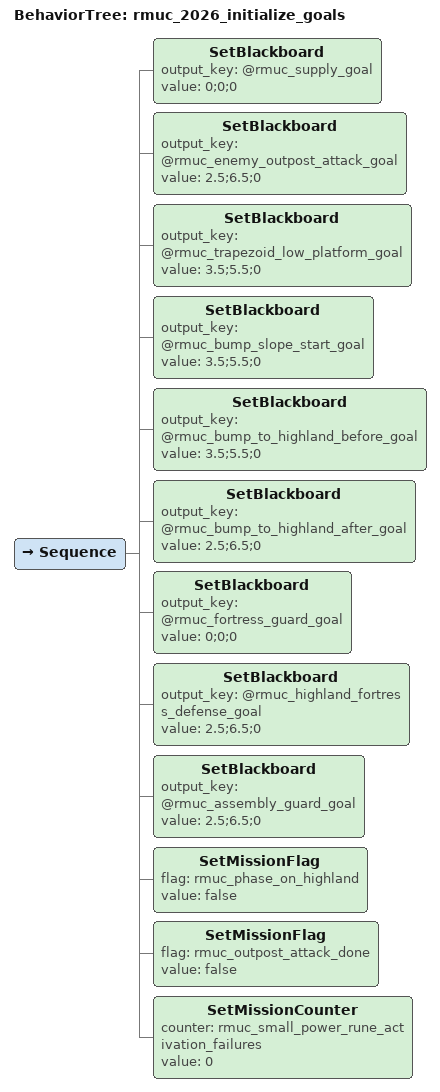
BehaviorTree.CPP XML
<?xml version="1.0" encoding="UTF-8"?>
<root BTCPP_format="4">

  <BehaviorTree ID="rmuc_2026_initialize_goals">
    <Sequence>
      <!-- TODO: Replace these placeholders with RMUC2026 map-calibrated poses. -->
      <SetBlackboard output_key="@rmuc_supply_goal"
                     value="0;0;0"/>
      <SetBlackboard output_key="@rmuc_enemy_outpost_attack_goal"
                     value="2.5;6.5;0"/>
      <SetBlackboard output_key="@rmuc_trapezoid_low_platform_goal"
                     value="3.5;5.5;0"/>
      <SetBlackboard output_key="@rmuc_bump_slope_start_goal"
                     value="3.5;5.5;0"/>
      <SetBlackboard output_key="@rmuc_bump_to_highland_before_goal"
                     value="3.5;5.5;0"/>
      <SetBlackboard output_key="@rmuc_bump_to_highland_after_goal"
                     value="2.5;6.5;0"/>
      <SetBlackboard output_key="@rmuc_fortress_guard_goal"
                     value="0;0;0"/>
      <SetBlackboard output_key="@rmuc_highland_fortress_defense_goal"
                     value="2.5;6.5;0"/>
      <SetBlackboard output_key="@rmuc_assembly_guard_goal"
                     value="2.5;6.5;0"/>
      <SetMissionFlag flag="rmuc_phase_on_highland"
                      value="false"/>
      <SetMissionFlag flag="rmuc_outpost_attack_done"
                      value="false"/>
      <SetMissionCounter counter="rmuc_small_power_rune_activation_failures"
                         value="0"/>
    </Sequence>
  </BehaviorTree>

</root>
